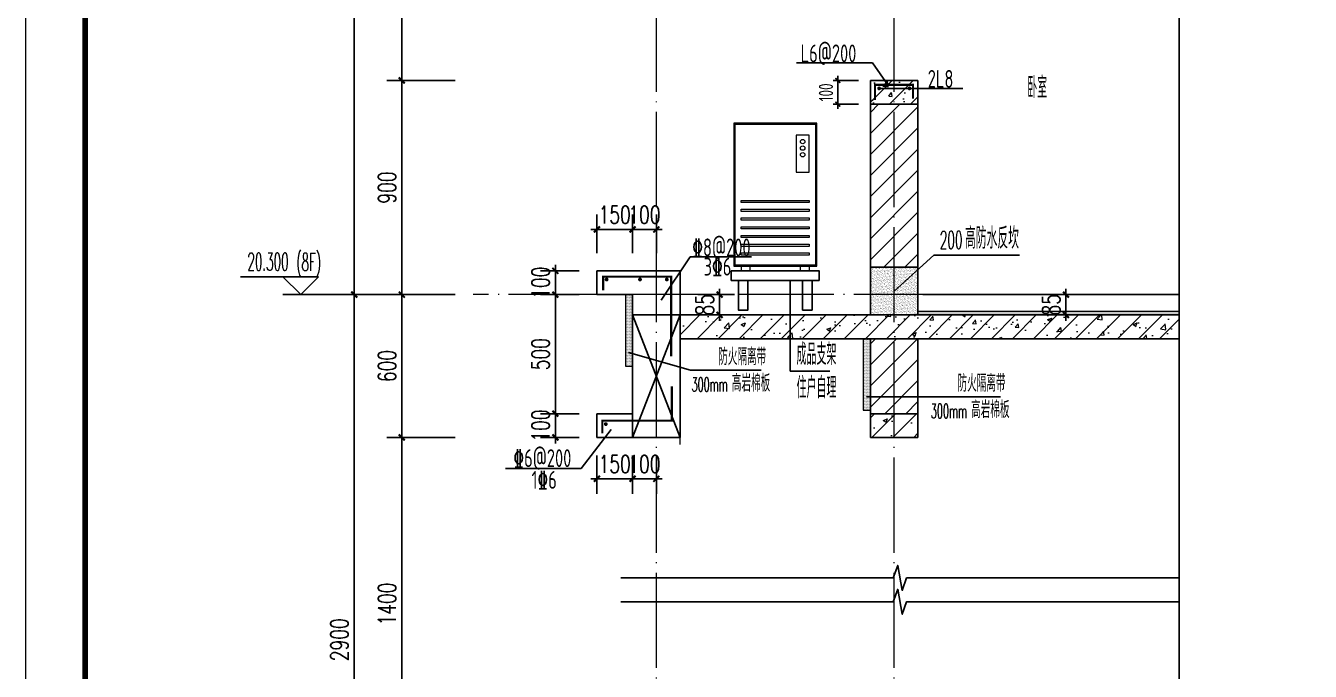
# Model space of a CAD drawing. Extents: x -1712635 to -854203, y -534641 to -21985.
# Drawn here: x -939127 to -933726, y -153873 to -151161 of the extents above; entities that cross this region are included whole.
import ezdxf

# ---------------------------------------------------------------- set-up
doc = ezdxf.new("R2010")
doc.units = 0
doc.header["$LTSCALE"] = 1000
doc.linetypes.add('DOTE', pattern=[2.42, 2, -0.2, 0.02, -0.2])
doc.layers.get('0').update_dxf_attribs({"linetype": 'CONTINUOUS'})
doc.layers.get('Defpoints').update_dxf_attribs({"linetype": 'CONTINUOUS'})
for name, color, linetype in [('DIM', 2, 'CONTINUOUS'), ('DIM_ELEV', 3, 'CONTINUOUS'), ('DIM_IDEN', 67, 'CONTINUOUS'), ('DIM_SYMB', 3, 'CONTINUOUS'), ('PUB_DIM', 3, 'CONTINUOUS'), ('PUB_TEXT', 2, 'CONTINUOUS'), ('REIN', 6, 'CONTINUOUS'), ('S-大样-砼线', 7, 'CONTINUOUS'), ('S-引出线', 40, 'CONTINUOUS'), ('TEXT', 2, 'CONTINUOUS'), ('WALL', 2, 'CONTINUOUS'), ('看线', 251, 'CONTINUOUS'), ('空调外机', 8, 'CONTINUOUS'), ('立面-看线', 251, 'CONTINUOUS')]:
    doc.layers.add(name, color=color, linetype=linetype)
for name, color, linetype, lineweight in [('DOTE', 19, 'DOTE', 9), ('PUB_HATCH', 8, 'CONTINUOUS', 9), ('内粉刷', 37, 'CONTINUOUS', 9), ('图框', 9, 'CONTINUOUS', 18), ('平面-空调室外机', 143, 'CONTINUOUS', 9)]:
    doc.layers.add(name, color=color, linetype=linetype, lineweight=lineweight)
doc.styles.add('_TCH_DIM', font='SIMPLEX.shx', dxfattribs={"width": 0.7, "bigfont": 'GBCBIG.shx'})
doc.styles.add('_TCH_DIM_T3', font='SIMPLEX', dxfattribs={"width": 0.705882, "bigfont": 'GBCBIG'})
doc.styles.add('DIM_FONT_T3', font='SIMPLEX', dxfattribs={"width": 0.705882, "bigfont": 'GBCBIG'})
doc.styles.add('TSSD_DIMENSION', font='Tssdeng.shx', dxfattribs={"width": 0.7, "bigfont": 'tssdchn.shx'})
doc.styles.add('TSSD_REIN', font='tssdeng.shx', dxfattribs={"width": 0.7, "height": 300, "bigfont": 'tssdchn.shx'})
doc.styles.add('w', font='tssdeng.shx', dxfattribs={"width": 0.8, "bigfont": 'tssdchn.shx'})
doc.dimstyles.new('_TCH_ARCH&&25', dxfattribs={"dimtxt": 74.375, "dimasz": 25, "dimexe": 62.5, "dimexo": 75, "dimgap": 25, "dimtad": 1, "dimdec": 0, "dimzin": 0, "dimdsep": 46, "dimtxsty": '_TCH_DIM_T3', "dimblk": 'ARCHTICK', "dimcen": 0.09, "dimclrt": 7, "dimazin": 0, "dimtfac": 1, "dimtdec": 0, "dimtix": 1, "dimtmove": 2, "dimatfit": 3, "dimldrblk": 'ARCHTICK', "dimfxl": 0, "dimtolj": 1, "dimtzin": 0, "dimarcsym": 0})
doc.dimstyles.new('TSSD_20_20', dxfattribs={"dimtxt": 60, "dimasz": 20, "dimexe": 20, "dimexo": 50, "dimgap": 20, "dimtad": 1, "dimdec": 0, "dimzin": 0, "dimdsep": 46, "dimtxsty": 'TSSD_DIMENSION', "dimblk": 'ARCHTICK', "dimblk1": 'ARCHTICK', "dimblk2": 'ARCHTICK', "dimcen": 0, "dimdle": 20, "dimclrt": 7, "dimadec": 0, "dimazin": 0, "dimtfac": 1, "dimtdec": 0, "dimtix": 1, "dimtmove": 2, "dimatfit": 3, "dimfxl": 0, "dimtolj": 1, "dimtzin": 0, "dimarcsym": 0})
pattern_1 = [(45, (0, 0), (-44.194174, 44.194174), []), (50, (0, 0), (179.315046, -15.688034), [18.75, -206.25]), (355, (0, 0), (-34.687833, 188.048033), [15, -165]), (100.4514, (14.94, -1.3), (144.627345, 172.359886), [15.935047, -175.285528]), (46.1842, (0, 50), (266.81026, -41.379754), [28.125, -309.375]), (96.6356, (22.23, 46.55), (233.665676, 243.52947), [23.90257, -262.92825]), (351.1842, (0, 50), (233.66549, 243.52965), [22.5, -247.5]), (21, (25, 37.5), (149.226763, -100.654723), [18.75, -206.25]), (326, (25, 37.5), (60.828833, 181.28751), [15, -165]), (71.4514, (37.44, 29.11), (210.055657, 80.632624), [15.935047, -175.285528]), (37.5, (0, 0), (3.039964, 83.2234635), [0, -163, 0, -167.5, 0, -165.625]), (7.5, (0, 0), (65.767384, 98.602928), [0, -95.5, 0, -159.25, 0, -63.125]), (327.5, (-55.75, 0), (133.455609, -5.638718), [0, -62.5, 0, -195, 0, -258.75]), (317.5, (-80.75, 0), (145.796542, 25.026246), [0, -81.25, 0, -129.5, 0, -183.75])]
pattern_2 = [(45, (0, 44.88), (-44.1941915, 44.1941915), [])]

# ---------------------------------------------------------------- blocks, each defined once
blk = doc.blocks.new('GFDDDDRG')
at = {"layer": '图框'}
blk.add_lwpolyline([(923310, -107437), (923310, -159999), (893610, -159999), (893610, -107437)], close=True, dxfattribs=at)
blk.add_lwpolyline([(923310, -107437), (923310, -159999), (893610, -159999), (893610, -107437)], close=True, dxfattribs=at)
at = {"layer": '图框', "const_width": 50}
blk.add_lwpolyline([(894110, -159499), (922810, -159499), (922810, -108687), (894110, -108687)], close=True, dxfattribs=at)
blk = doc.blocks.new('kongtiao')
for p, q in [((-338.7, 49), (-338.7, -550.8)), ((11, 49), (-338.7, 49)), ((-334.1, 44.4), (-334.1, -546.2)), ((6.4, 44.4), (-334.1, 44.4)), ((6.4, -546.2), (6.4, 44.4)), ((11, -550.8), (11, 49)), ((-76.2, -0.5), (-76.2, -156.5)), ((-21.1, -0.5), (-76.2, -0.5)), ((-21.1, -156.5), (-21.1, -0.5)), ((-76.2, -156.5), (-21.1, -156.5)), ((-338.7, -550.8), (11, -550.8)), ((-334.1, -546.2), (6.4, -546.2)), ((-306.6, -550.8), (-306.6, -571.2)), ((-306.6, -571.2), (-269.8, -571.2)), ((-269.8, -571.2), (-269.8, -550.8)), ((-57.9, -571.2), (-57.9, -550.8)), ((-21.1, -571.2), (-57.9, -571.2)), ((-21.1, -550.8), (-21.1, -571.2))]:
    blk.add_line(p, q)
for points in [[(-306.6, -275.4), (-21.1, -275.4), (-21.1, -284.6), (-306.6, -284.6)], [(-306.6, -312.1), (-21.1, -312.1), (-21.1, -321.3), (-306.6, -321.3)], [(-306.6, -348.8), (-21.1, -348.8), (-21.1, -358), (-306.6, -358)], [(-306.6, -385.6), (-21.1, -385.6), (-21.1, -394.7), (-306.6, -394.7)], [(-306.6, -422.3), (-21.1, -422.3), (-21.1, -431.5), (-306.6, -431.5)], [(-306.6, -459), (-21.1, -459), (-21.1, -468.2), (-306.6, -468.2)], [(-306.6, -495.7), (-21.1, -495.7), (-21.1, -504.9), (-306.6, -504.9)]]:
    blk.add_lwpolyline(points, close=True)
for centre in [(-48.7, -28), (-48.7, -55.6), (-48.7, -83.1)]:
    blk.add_circle(centre, 9.18)
blk = doc.blocks.new('_ArchTick')
at = {"color": 0, "const_width": 0.35}
blk.add_lwpolyline([(-0.5, -0.5), (0.5, 0.5)], dxfattribs=at)
blk = doc.blocks.new('*D2688')
at = {"layer": 'Defpoints', "color": 0}
for p in [(946421.2, -162172.5), (946595.8, -162172.5), (946595.8, -162272.5)]:
    blk.add_point(p, dxfattribs=at)
at = {"layer": 'PUB_DIM', "color": 0, "lineweight": -2}
for p, q in [((946520.8, -162172.5), (946358.7, -162172.5)), ((946421.2, -162172.5), (946421.2, -162147.5)), ((946421.2, -162272.5), (946421.2, -162172.5)), ((946520.8, -162272.5), (946358.7, -162272.5)), ((946421.2, -162272.5), (946421.2, -162297.5))]:
    blk.add_line(p, q, dxfattribs=at)
at = {"layer": 'PUB_DIM', "color": 0, "lineweight": -2, "xscale": 25, "yscale": 25, "zscale": 25}
for p, rotation in [((946421.2, -162172.5), 270), ((946421.2, -162272.5), 90)]:
    blk.add_blockref('_ArchTick', p, dxfattribs=dict(at, rotation=rotation))
at = {"layer": 'PUB_DIM', "color": 7, "insert": (946359, -162222.5), "char_height": 74.38, "attachment_point": 5, "rotation": 90, "style": '_TCH_DIM_T3'}
blk.add_mtext('\\A1;100', dxfattribs=at)
blk = doc.blocks.new('*D2689')
at = {"layer": 'Defpoints', "color": 0}
for p in [(946421.2, -162272.5), (946595.8, -162272.5), (946595.8, -162772.5)]:
    blk.add_point(p, dxfattribs=at)
at = {"layer": 'PUB_DIM', "color": 0, "lineweight": -2}
for p, q in [((946520.8, -162272.5), (946358.7, -162272.5)), ((946421.2, -162772.5), (946421.2, -162272.5)), ((946520.8, -162772.5), (946358.7, -162772.5))]:
    blk.add_line(p, q, dxfattribs=at)
at = {"layer": 'PUB_DIM', "color": 0, "lineweight": -2, "xscale": 25, "yscale": 25, "zscale": 25}
for p, rotation in [((946421.2, -162272.5), 90), ((946421.2, -162772.5), 270)]:
    blk.add_blockref('_ArchTick', p, dxfattribs=dict(at, rotation=rotation))
at = {"layer": 'PUB_DIM', "color": 7, "insert": (946359, -162522.5), "char_height": 74.38, "attachment_point": 5, "rotation": 90, "style": '_TCH_DIM_T3'}
blk.add_mtext('\\A1;500', dxfattribs=at)
blk = doc.blocks.new('*D2690')
at = {"layer": 'Defpoints', "color": 0}
for p in [(946421.2, -162772.5), (946595.8, -162772.5), (946595.8, -162872.5)]:
    blk.add_point(p, dxfattribs=at)
at = {"layer": 'PUB_DIM', "color": 0, "lineweight": -2}
for p, q in [((946520.8, -162772.5), (946358.7, -162772.5)), ((946421.2, -162772.5), (946421.2, -162747.5)), ((946421.2, -162872.5), (946421.2, -162772.5)), ((946520.8, -162872.5), (946358.7, -162872.5)), ((946421.2, -162872.5), (946421.2, -162897.5))]:
    blk.add_line(p, q, dxfattribs=at)
at = {"layer": 'PUB_DIM', "color": 0, "lineweight": -2, "xscale": 25, "yscale": 25, "zscale": 25}
for p, rotation in [((946421.2, -162772.5), 270), ((946421.2, -162872.5), 90)]:
    blk.add_blockref('_ArchTick', p, dxfattribs=dict(at, rotation=rotation))
at = {"layer": 'PUB_DIM', "color": 7, "insert": (946359, -162822.5), "char_height": 74.38, "attachment_point": 5, "rotation": 90, "style": '_TCH_DIM_T3'}
blk.add_mtext('\\A1;100', dxfattribs=at)
blk = doc.blocks.new('*D2691')
at = {"layer": 'Defpoints', "color": 0}
for p in [(946595.8, -162872.5), (946745.8, -162872.5), (946745.8, -163046.2)]:
    blk.add_point(p, dxfattribs=at)
at = {"layer": 'PUB_DIM', "color": 0, "lineweight": -2}
for p, q in [((946595.8, -162947.5), (946595.8, -163108.7)), ((946745.8, -162947.5), (946745.8, -163108.7)), ((946595.8, -163046.2), (946570.8, -163046.2)), ((946595.8, -163046.2), (946745.8, -163046.2)), ((946745.8, -163046.2), (946770.8, -163046.2))]:
    blk.add_line(p, q, dxfattribs=at)
at = {"layer": 'PUB_DIM', "color": 0, "lineweight": -2, "xscale": 25, "yscale": 25, "zscale": 25}
blk.add_blockref('_ArchTick', (946595.8, -163046.2), dxfattribs=at)
at = {"layer": 'PUB_DIM', "color": 0, "lineweight": -2, "xscale": 25, "yscale": 25, "zscale": 25, "rotation": 180}
blk.add_blockref('_ArchTick', (946745.8, -163046.2), dxfattribs=at)
at = {"layer": 'PUB_DIM', "color": 7, "insert": (946670.8, -162984), "char_height": 74.38, "attachment_point": 5, "style": '_TCH_DIM_T3'}
blk.add_mtext('\\A1;150', dxfattribs=at)
blk = doc.blocks.new('*D2692')
at = {"layer": 'Defpoints', "color": 0}
for p in [(946745.8, -162872.5), (946845.8, -162872.5), (946845.8, -163046.2)]:
    blk.add_point(p, dxfattribs=at)
at = {"layer": 'PUB_DIM', "color": 0, "lineweight": -2}
for p, q in [((946745.8, -162947.5), (946745.8, -163108.7)), ((946845.8, -162947.5), (946845.8, -163108.7)), ((946745.8, -163046.2), (946720.8, -163046.2)), ((946745.8, -163046.2), (946845.8, -163046.2)), ((946845.8, -163046.2), (946870.8, -163046.2))]:
    blk.add_line(p, q, dxfattribs=at)
at = {"layer": 'PUB_DIM', "color": 0, "lineweight": -2, "xscale": 25, "yscale": 25, "zscale": 25}
blk.add_blockref('_ArchTick', (946745.8, -163046.2), dxfattribs=at)
at = {"layer": 'PUB_DIM', "color": 0, "lineweight": -2, "xscale": 25, "yscale": 25, "zscale": 25, "rotation": 180}
blk.add_blockref('_ArchTick', (946845.8, -163046.2), dxfattribs=at)
at = {"layer": 'PUB_DIM', "color": 7, "insert": (946795.8, -162984), "char_height": 74.38, "attachment_point": 5, "style": '_TCH_DIM_T3'}
blk.add_mtext('\\A1;100', dxfattribs=at)
blk = doc.blocks.new('*D2693')
at = {"layer": 'Defpoints', "color": 0}
for p in [(948402.1, -162272.5), (948568.1, -162272.5), (948402.1, -162357.5)]:
    blk.add_point(p, dxfattribs=at)
at = {"layer": 'PUB_DIM', "color": 0, "lineweight": -2}
for p, q in [((948477.1, -162272.5), (948630.6, -162272.5)), ((948568.1, -162272.5), (948568.1, -162247.5)), ((948568.1, -162357.5), (948568.1, -162272.5)), ((948477.1, -162357.5), (948630.6, -162357.5)), ((948568.1, -162357.5), (948568.1, -162382.5))]:
    blk.add_line(p, q, dxfattribs=at)
at = {"layer": 'PUB_DIM', "color": 0, "lineweight": -2, "xscale": 25, "yscale": 25, "zscale": 25}
for p, rotation in [((948568.1, -162272.5), 270), ((948568.1, -162357.5), 90)]:
    blk.add_blockref('_ArchTick', p, dxfattribs=dict(at, rotation=rotation))
at = {"layer": 'PUB_DIM', "color": 7, "insert": (948505.9, -162315), "char_height": 74.38, "attachment_point": 5, "rotation": 90, "style": '_TCH_DIM_T3'}
blk.add_mtext('\\A1;85', dxfattribs=at)
blk = doc.blocks.new('*D2694')
at = {"layer": 'Defpoints', "color": 0}
for p in [(946745.8, -161998.7), (946595.8, -162172.5), (946745.8, -162172.5)]:
    blk.add_point(p, dxfattribs=at)
at = {"layer": 'PUB_DIM', "color": 0, "lineweight": -2}
for p, q in [((946595.8, -162097.5), (946595.8, -161936.2)), ((946745.8, -162097.5), (946745.8, -161936.2)), ((946595.8, -161998.7), (946570.8, -161998.7)), ((946595.8, -161998.7), (946745.8, -161998.7)), ((946745.8, -161998.7), (946770.8, -161998.7))]:
    blk.add_line(p, q, dxfattribs=at)
at = {"layer": 'PUB_DIM', "color": 0, "lineweight": -2, "xscale": 25, "yscale": 25, "zscale": 25}
blk.add_blockref('_ArchTick', (946595.8, -161998.7), dxfattribs=at)
at = {"layer": 'PUB_DIM', "color": 0, "lineweight": -2, "xscale": 25, "yscale": 25, "zscale": 25, "rotation": 180}
blk.add_blockref('_ArchTick', (946745.8, -161998.7), dxfattribs=at)
at = {"layer": 'PUB_DIM', "color": 7, "insert": (946670.8, -161936.6), "char_height": 74.38, "attachment_point": 5, "style": '_TCH_DIM_T3'}
blk.add_mtext('\\A1;150', dxfattribs=at)
blk = doc.blocks.new('*D2695')
at = {"layer": 'Defpoints', "color": 0}
for p in [(946845.8, -161998.7), (946745.8, -162172.5), (946845.8, -162172.5)]:
    blk.add_point(p, dxfattribs=at)
at = {"layer": 'PUB_DIM', "color": 0, "lineweight": -2}
for p, q in [((946745.8, -162097.5), (946745.8, -161936.2)), ((946845.8, -162097.5), (946845.8, -161936.2)), ((946745.8, -161998.7), (946720.8, -161998.7)), ((946745.8, -161998.7), (946845.8, -161998.7)), ((946845.8, -161998.7), (946870.8, -161998.7))]:
    blk.add_line(p, q, dxfattribs=at)
at = {"layer": 'PUB_DIM', "color": 0, "lineweight": -2, "xscale": 25, "yscale": 25, "zscale": 25}
blk.add_blockref('_ArchTick', (946745.8, -161998.7), dxfattribs=at)
at = {"layer": 'PUB_DIM', "color": 0, "lineweight": -2, "xscale": 25, "yscale": 25, "zscale": 25, "rotation": 180}
blk.add_blockref('_ArchTick', (946845.8, -161998.7), dxfattribs=at)
at = {"layer": 'PUB_DIM', "color": 7, "insert": (946795.8, -161936.6), "char_height": 74.38, "attachment_point": 5, "style": '_TCH_DIM_T3'}
blk.add_mtext('\\A1;100', dxfattribs=at)
blk = doc.blocks.new('*D2696')
at = {"layer": 'Defpoints', "color": 0}
for p in [(946945.8, -162272.5), (947111.8, -162272.5), (946945.8, -162357.5)]:
    blk.add_point(p, dxfattribs=at)
at = {"layer": 'PUB_DIM', "color": 0, "lineweight": -2}
for p, q in [((947020.8, -162272.5), (947174.3, -162272.5)), ((947111.8, -162272.5), (947111.8, -162247.5)), ((947111.8, -162357.5), (947111.8, -162272.5)), ((947020.8, -162357.5), (947174.3, -162357.5)), ((947111.8, -162357.5), (947111.8, -162382.5))]:
    blk.add_line(p, q, dxfattribs=at)
at = {"layer": 'PUB_DIM', "color": 0, "lineweight": -2, "xscale": 25, "yscale": 25, "zscale": 25}
for p, rotation in [((947111.8, -162272.5), 270), ((947111.8, -162357.5), 90)]:
    blk.add_blockref('_ArchTick', p, dxfattribs=dict(at, rotation=rotation))
at = {"layer": 'PUB_DIM', "color": 7, "insert": (947049.6, -162315), "char_height": 74.38, "attachment_point": 5, "rotation": 90, "style": '_TCH_DIM_T3'}
blk.add_mtext('\\A1;85', dxfattribs=at)
blk = doc.blocks.new('VDVDXAXFSFFX')
at = {"layer": 'PUB_HATCH'}
h = blk.add_hatch(dxfattribs=at)
h.set_pattern_fill('DOTS', color=251, scale=2, style=0)
h.set_pattern_definition([(0, (924712.4965, -148185.593), (1.5875, 3.175), [0, -3.175])])
h.paths.add_polyline_path([(924682.5, -148185.6), (924712.5, -148185.6), (924712.5, -147935.6), (924712.5, -147885.6), (924712.5, -147885.6), (924712.5, -147885.6), (924682.5, -147885.6)])
at = {"layer": 'DIM_IDEN', "color": 5}
for p, q in [((924695.5, -148129.3), (924955.6, -148202.9)), ((924955.6, -148202.9), (925253.4, -148202.9))]:
    blk.add_line(p, q, dxfattribs=at)
at = {"layer": 'PUB_HATCH', "color": 5}
blk.add_lwpolyline([(924712.5, -147885.6), (924682.5, -147885.6), (924682.5, -148185.6), (924712.5, -148185.6)], close=True, dxfattribs=at)
at = {"layer": 'PUB_TEXT', "style": 'DIM_FONT_T3', "width": 0.705882}
blk.add_text('防火隔离带', height=71.49, dxfattribs=at).set_placement((925072.6, -148181.9))
at = {"layer": 'PUB_TEXT', "color": 5, "style": 'DIM_FONT_T3'}
for s, height, width, p in [('300mm', 59.5, 0.49827, (924960.4, -148292.9)), ('高岩棉板', 71.49, 0.705882, (925129.8, -148292.9))]:
    blk.add_text(s, height=height, dxfattribs=dict(at, width=width)).set_placement(p)
blk = doc.blocks.new('A$C1F6240CC')
at = {"layer": 'PUB_HATCH'}
h = blk.add_hatch(dxfattribs=at)
h.set_pattern_fill('DOTS', color=251, scale=2, style=0)
h.set_pattern_definition([(0, (-2e-08, -300), (1.5875, 3.175), [0, -3.175])])
h.paths.add_polyline_path([(-30, -300), (0, -300), (0, -50), (0, 0), (0, 0), (0, 0), (-30, 0)])
at = {"layer": 'DIM_IDEN', "color": 5}
for p, q in [((-17, -243.7), (275.1, -243.7)), ((275.1, -243.7), (547, -243.7))]:
    blk.add_line(p, q, dxfattribs=at)
at = {"layer": 'PUB_HATCH', "color": 5}
blk.add_lwpolyline([(0, 0), (-30, 0), (-30, -300), (0, -300)], close=True, dxfattribs=at)
at = {"layer": 'PUB_TEXT', "style": 'DIM_FONT_T3', "width": 0.705882}
blk.add_text('防火隔离带', height=71.49, dxfattribs=at).set_placement((366.2, -222.7))
at = {"layer": 'PUB_TEXT', "color": 5, "style": 'DIM_FONT_T3'}
for s, height, width, p in [('高岩棉板', 71.49, 0.705882, (423.4, -333.7)), ('300mm', 59.5, 0.49827, (253.9, -333.7))]:
    blk.add_text(s, height=height, dxfattribs=dict(at, width=width)).set_placement(p)
blk = doc.blocks.new('*D3786')
at = {"layer": 'Defpoints', "color": 0}
for p in [(-937545.2, -152890.5), (-937245.2, -152890.5), (-937245.2, -154290.5)]:
    blk.add_point(p, dxfattribs=at)
at = {"layer": 'PUB_DIM', "color": 0, "lineweight": -2}
for p, q in [((-937320.2, -152890.5), (-937607.7, -152890.5)), ((-937545.2, -154290.5), (-937545.2, -152890.5)), ((-937320.2, -154290.5), (-937607.7, -154290.5))]:
    blk.add_line(p, q, dxfattribs=at)
at = {"layer": 'PUB_DIM', "color": 0, "lineweight": -2, "xscale": 25, "yscale": 25, "zscale": 25}
for p, rotation in [((-937545.2, -152890.5), 90), ((-937545.2, -154290.5), 270)]:
    blk.add_blockref('_ArchTick', p, dxfattribs=dict(at, rotation=rotation))
at = {"layer": 'PUB_DIM', "color": 7, "insert": (-937607.4, -153590.5), "char_height": 74.38, "attachment_point": 5, "rotation": 90, "style": '_TCH_DIM_T3'}
blk.add_mtext('\\A1;1400', dxfattribs=at)
blk = doc.blocks.new('*D3787')
at = {"layer": 'Defpoints', "color": 0}
for p in [(-937545.2, -152290.5), (-937245.2, -152290.5), (-937245.2, -152890.5)]:
    blk.add_point(p, dxfattribs=at)
at = {"layer": 'PUB_DIM', "color": 0, "lineweight": -2}
for p, q in [((-937320.2, -152290.5), (-937607.7, -152290.5)), ((-937545.2, -152890.5), (-937545.2, -152290.5)), ((-937320.2, -152890.5), (-937607.7, -152890.5))]:
    blk.add_line(p, q, dxfattribs=at)
at = {"layer": 'PUB_DIM', "color": 0, "lineweight": -2, "xscale": 25, "yscale": 25, "zscale": 25}
for p, rotation in [((-937545.2, -152290.5), 90), ((-937545.2, -152890.5), 270)]:
    blk.add_blockref('_ArchTick', p, dxfattribs=dict(at, rotation=rotation))
at = {"layer": 'PUB_DIM', "color": 7, "insert": (-937607.4, -152590.5), "char_height": 74.38, "attachment_point": 5, "rotation": 90, "style": '_TCH_DIM_T3'}
blk.add_mtext('\\A1;600', dxfattribs=at)
blk = doc.blocks.new('*D3788')
at = {"layer": 'Defpoints', "color": 0}
for p in [(-937545.2, -151390.5), (-937245.2, -151390.5), (-937245.2, -152290.5)]:
    blk.add_point(p, dxfattribs=at)
at = {"layer": 'PUB_DIM', "color": 0, "lineweight": -2}
for p, q in [((-937320.2, -151390.5), (-937607.7, -151390.5)), ((-937545.2, -152290.5), (-937545.2, -151390.5)), ((-937320.2, -152290.5), (-937607.7, -152290.5))]:
    blk.add_line(p, q, dxfattribs=at)
at = {"layer": 'PUB_DIM', "color": 0, "lineweight": -2, "xscale": 25, "yscale": 25, "zscale": 25}
for p, rotation in [((-937545.2, -151390.5), 90), ((-937545.2, -152290.5), 270)]:
    blk.add_blockref('_ArchTick', p, dxfattribs=dict(at, rotation=rotation))
at = {"layer": 'PUB_DIM', "color": 7, "insert": (-937607.4, -151840.5), "char_height": 74.38, "attachment_point": 5, "rotation": 90, "style": '_TCH_DIM_T3'}
blk.add_mtext('\\A1;900', dxfattribs=at)
blk = doc.blocks.new('*D3789')
at = {"layer": 'Defpoints', "color": 0}
for p in [(-937545.2, -149990.5), (-937245.2, -149990.5), (-937245.2, -151390.5)]:
    blk.add_point(p, dxfattribs=at)
at = {"layer": 'PUB_DIM', "color": 0, "lineweight": -2}
for p, q in [((-937320.2, -149990.5), (-937607.7, -149990.5)), ((-937545.2, -151390.5), (-937545.2, -149990.5)), ((-937320.2, -151390.5), (-937607.7, -151390.5))]:
    blk.add_line(p, q, dxfattribs=at)
at = {"layer": 'PUB_DIM', "color": 0, "lineweight": -2, "xscale": 25, "yscale": 25, "zscale": 25}
for p, rotation in [((-937545.2, -149990.5), 90), ((-937545.2, -151390.5), 270)]:
    blk.add_blockref('_ArchTick', p, dxfattribs=dict(at, rotation=rotation))
at = {"layer": 'PUB_DIM', "color": 7, "insert": (-937607.4, -150690.5), "char_height": 74.38, "attachment_point": 5, "rotation": 90, "style": '_TCH_DIM_T3'}
blk.add_mtext('\\A1;1400', dxfattribs=at)
blk = doc.blocks.new('*D3794')
at = {"layer": 'Defpoints', "color": 0}
for p in [(-937745.2, -152290.5), (-937245.2, -152290.5), (-937245.2, -155190.5)]:
    blk.add_point(p, dxfattribs=at)
at = {"layer": 'PUB_DIM', "color": 0, "lineweight": -2}
for p, q in [((-937320.2, -152290.5), (-937807.7, -152290.5)), ((-937745.2, -155190.5), (-937745.2, -152290.5)), ((-937320.2, -155190.5), (-937807.7, -155190.5))]:
    blk.add_line(p, q, dxfattribs=at)
at = {"layer": 'PUB_DIM', "color": 0, "lineweight": -2, "xscale": 25, "yscale": 25, "zscale": 25}
for p, rotation in [((-937745.2, -152290.5), 90), ((-937745.2, -155190.5), 270)]:
    blk.add_blockref('_ArchTick', p, dxfattribs=dict(at, rotation=rotation))
at = {"layer": 'PUB_DIM', "color": 7, "insert": (-937807.4, -153740.5), "char_height": 74.38, "attachment_point": 5, "rotation": 90, "style": '_TCH_DIM_T3'}
blk.add_mtext('\\A1;2900', dxfattribs=at)
blk = doc.blocks.new('*D3795')
at = {"layer": 'Defpoints', "color": 0}
for p in [(-937745.2, -149390.5), (-937245.2, -149390.5), (-937245.2, -152290.5)]:
    blk.add_point(p, dxfattribs=at)
at = {"layer": 'PUB_DIM', "color": 0, "lineweight": -2}
for p, q in [((-937320.2, -149390.5), (-937807.7, -149390.5)), ((-937745.2, -152290.5), (-937745.2, -149390.5)), ((-937320.2, -152290.5), (-937807.7, -152290.5))]:
    blk.add_line(p, q, dxfattribs=at)
at = {"layer": 'PUB_DIM', "color": 0, "lineweight": -2, "xscale": 25, "yscale": 25, "zscale": 25}
for p, rotation in [((-937745.2, -149390.5), 90), ((-937745.2, -152290.5), 270)]:
    blk.add_blockref('_ArchTick', p, dxfattribs=dict(at, rotation=rotation))
at = {"layer": 'PUB_DIM', "color": 7, "insert": (-937807.4, -150840.5), "char_height": 74.38, "attachment_point": 5, "rotation": 90, "style": '_TCH_DIM_T3'}
blk.add_mtext('\\A1;2900', dxfattribs=at)
blk = doc.blocks.new('A$C124E38C7')
at = {"layer": 'REIN'}
for points in [[(411.3, 827.6, 9, 9, 0), (411.3, 885.8, 9, 9, 0), (697.1, 885.8, 9, 9, 0), (697.1, 551.1, 9, 9, 0)], [(407.7, 227.9, 9, 9, 0), (407.7, 280.9, 9, 9, 0), (700.1, 280.9, 9, 9, 0), (700.1, 425.3, 9, 9, 0)]]:
    blk.add_lwpolyline(points, format="xyseb", dxfattribs=at)
at = {"layer": 'REIN', "const_width": 8}
for points in [[(421.8, 873.5, 1), (429.8, 873.5, 1)], [(562.3, 873.5, 1), (570.3, 873.5, 1)], [(674.9, 873.5, 1), (682.9, 873.5, 1)], [(418.3, 266.1, 1), (426.3, 266.1, 1)]]:
    blk.add_lwpolyline(points, format="xyb", close=True, dxfattribs=at)
at = {"layer": 'S-大样-砼线'}
for p, q in [((534.9, 724.9), (734.9, 209.8)), ((734.9, 724.9), (534.9, 209.8))]:
    blk.add_line(p, q, dxfattribs=at)
blk.add_lwpolyline([(734.9, 724.9), (534.9, 724.9), (534.9, 209.8), (734.9, 209.8)], close=True, dxfattribs=at)
at = {"layer": 'S-引出线'}
for points in [[(655.5, 786.1), (777.7, 968.3), (1034.7, 968.3)], [(445.3, 242.7), (318.6, 79.6), (0, 79.6)]]:
    blk.add_lwpolyline(points, dxfattribs=at)
at = {"layer": 'TEXT', "style": 'TSSD_REIN', "width": 0.7}
for s, p in [('%%1328@200', (785.9, 970.9)), ('3%%1326', (833.8, 890.1)), ('%%1326@200', (33.9, 85.5)), ('1%%1326', (110.1, -5.8))]:
    blk.add_text(s, height=75, rotation=0, dxfattribs=at).set_placement(p)
blk = doc.blocks.new('*D3846')
at = {"layer": 'Defpoints', "color": 0}
for p in [(-935575, -151390.5), (-935711.9, -151490.5), (-935575, -151490.5)]:
    blk.add_point(p, dxfattribs=at)
at = {"layer": 'DIM', "color": 0, "lineweight": -2}
for p, q in [((-935711.9, -151390.5), (-935711.9, -151370.5)), ((-935625, -151390.5), (-935731.9, -151390.5)), ((-935711.9, -151390.5), (-935711.9, -151490.5)), ((-935625, -151490.5), (-935731.9, -151490.5)), ((-935711.9, -151490.5), (-935711.9, -151510.5))]:
    blk.add_line(p, q, dxfattribs=at)
at = {"layer": 'DIM', "color": 0, "lineweight": -2, "xscale": 20, "yscale": 20, "zscale": 20}
for p, rotation in [((-935711.9, -151390.5), 270), ((-935711.9, -151490.5), 90)]:
    blk.add_blockref('_ArchTick', p, dxfattribs=dict(at, rotation=rotation))
at = {"layer": 'DIM', "color": 7, "insert": (-935761.9, -151440.5), "char_height": 60, "attachment_point": 5, "rotation": 90, "style": 'TSSD_DIMENSION'}
blk.add_mtext('\\A1;100', dxfattribs=at)
blk = doc.blocks.new('20210809.02283206')
at = {"layer": 'REIN', "const_width": 9}
blk.add_lwpolyline([(87484.2, 66580.9), (87484.2, 66644.7), (87644.1, 66644.7), (87644.1, 66586.8)], dxfattribs=at)
at = {"layer": 'REIN', "const_width": 8}
for points in [[(87497.7, 66629.7, 1), (87505.7, 66629.7, 1)], [(87625.1, 66629.7, 1), (87633.1, 66629.7, 1)]]:
    blk.add_lwpolyline(points, format="xyb", close=True, dxfattribs=at)
at = {"layer": 'S-引出线'}
for p, q in [((87474.6, 66737), (87154.5, 66737)), ((87538.8, 66644.7), (87474.6, 66737)), ((87501.7, 66629.7), (87853.3, 66629.7))]:
    blk.add_line(p, q, dxfattribs=at)
at = {"layer": 'TEXT', "style": 'w', "width": 0.7}
for s, p in [('L6@200', (87171.5, 66739.2)), ('2L8', (87706.2, 66632.1))]:
    blk.add_text(s, height=75, rotation=0, dxfattribs=at).set_placement(p)
blk = doc.blocks.new('20210902.15311021')
at = {"layer": 'DOTE', "color": 1, "linetype": 'DOTE', "ltscale": 0.2}
for p, q in [((78813.2, -133245.9), (78813.2, -115565.9)), ((79813.2, -133245.9), (79813.2, -115565.9)), ((81011.7, -120545.9), (78043, -120545.9))]:
    blk.add_line(p, q, dxfattribs=at)
blk = doc.blocks.new('HFHFHFTHFSFS')
at = {"layer": 'PUB_HATCH'}
h = blk.add_hatch(dxfattribs=at)
h.set_pattern_fill('钢筋混凝土', color=256, scale=25, style=0)
h.set_pattern_definition(pattern_1)
h.paths.add_polyline_path([(947945.8, -161472.5), (947945.8, -161372.5), (947745.8, -161372.5), (947745.8, -161472.5)])
h = blk.add_hatch(dxfattribs=at)
h.set_pattern_fill('普通砖', color=256, scale=25, style=0)
h.set_pattern_definition(pattern_2)
h.paths.add_polyline_path([(947945.8, -162157.5), (947945.8, -161472.5), (947745.8, -161472.5), (947745.8, -162157.5)])
h = blk.add_hatch(dxfattribs=at)
h.set_pattern_fill('钢筋混凝土', color=256, scale=25, style=0)
h.set_pattern_definition(pattern_1)
h.paths.add_polyline_path([(946945.8, -162357.5), (946945.8, -162457.5), (949044.3, -162457.5), (949044.3, -162357.5)])
h = blk.add_hatch(dxfattribs=at)
h.set_pattern_fill('普通砖', color=256, scale=25, style=0)
h.set_pattern_definition(pattern_2)
h.paths.add_polyline_path([(947745.8, -162772.5), (947945.8, -162772.5), (947945.8, -162457.5), (947745.8, -162457.5)])
h = blk.add_hatch(dxfattribs=at)
h.set_pattern_fill('钢筋混凝土', color=256, scale=25, style=0)
h.set_pattern_definition(pattern_1)
h.paths.add_polyline_path([(947945.8, -162872.5), (947945.8, -162772.5), (947745.8, -162772.5), (947745.8, -162872.5)])
at = {"layer": '立面-看线'}
h = blk.add_hatch(dxfattribs=at)
h.set_pattern_fill('碎沙', color=256, scale=4)
h.set_pattern_definition([(37.5, (146692.582, -547719.405), (-0.32000626, 9.78826475), [0, -7.7216, 0, -8.636, 0, -8.255]), (7.5, (146692.582, -547719.405), (8.99046566, 14.33650201), [0, -4.1656, 0, -6.9596, 0, -2.667]), (327.5, (146686.334, -547719.405), (15.819847405, 0.02874369), [0, -2.54, 0, -9.144, 0, -11.938]), (317.5, (146686.334, -547719.405), (15.27112905, 4.45858647), [0, -1.27, 0, -5.9944, 0, -6.858])])
h.paths.add_polyline_path([(947745.8, -162357.5), (947945.8, -162357.5), (947945.8, -162157.5), (947745.8, -162157.5)])
h = blk.add_hatch(dxfattribs=at)
h.set_pattern_fill('HONEY', color=256, scale=7)
h.set_pattern_definition([(0, (146596.553, -547719.405), (16.66875, 9.623705), [11.1125, -22.225]), (120, (146596.553, -547719.405), (-16.66874801, 9.62370845), [11.1125, -22.225]), (60, (146596.553, -547719.405), (1.99e-06, 19.24741345), [-22.225, 11.1125])])
h.paths.add_polyline_path([(949044.3, -162342.5), (947945.8, -162342.5), (947945.8, -162357.5), (949044.3, -162357.5)])
at = {"layer": 'DIM_IDEN'}
for p, q in [((947845.8, -162257.5), (948012.6, -162105.9)), ((948012.6, -162105.9), (948372.8, -162105.9))]:
    blk.add_line(p, q, dxfattribs=at)
at = {"layer": 'PUB_DIM'}
for p, q in [((947408.5, -162212.5), (947408.5, -162594.1)), ((947408.5, -162594.1), (947575, -162594.1))]:
    blk.add_line(p, q, dxfattribs=at)
at = {"layer": 'PUB_HATCH', "color": 215}
for p, q in [((947945.8, -162342.5), (949044.3, -162342.5)), ((946945.8, -162902.5), (946945.8, -162872.5))]:
    blk.add_line(p, q, dxfattribs=at)
at = {"layer": 'WALL'}
for p, q in [((947745.8, -161472.5), (947745.8, -161372.5)), ((947745.8, -161372.5), (947945.8, -161372.5)), ((947945.8, -161472.5), (947945.8, -161372.5)), ((947745.8, -161472.5), (947945.8, -161472.5)), ((947745.8, -162157.5), (947745.8, -161472.5)), ((947945.8, -162157.5), (947945.8, -161472.5)), ((946945.8, -162172.5), (946595.8, -162172.5)), ((946595.8, -162172.5), (946595.8, -162272.5)), ((946945.8, -162357.5), (946945.8, -162172.5)), ((947745.8, -162157.5), (947945.8, -162157.5)), ((946595.8, -162272.5), (946745.8, -162272.5)), ((946745.8, -162272.5), (946745.8, -162772.5)), ((949044.3, -162357.5), (946945.8, -162357.5)), ((949044.3, -162457.5), (949044.3, -162357.5)), ((946945.8, -162872.5), (946945.8, -162457.5)), ((949044.3, -162457.5), (946945.8, -162457.5)), ((947745.8, -162772.5), (947745.8, -162457.5)), ((947745.8, -162457.5), (947945.8, -162457.5)), ((947945.8, -162772.5), (947945.8, -162457.5)), ((946745.8, -162772.5), (946595.8, -162772.5)), ((946595.8, -162772.5), (946595.8, -162872.5)), ((947745.8, -162872.5), (947745.8, -162772.5)), ((947745.8, -162772.5), (947945.8, -162772.5)), ((947945.8, -162872.5), (947945.8, -162772.5)), ((946595.8, -162872.5), (946945.8, -162872.5)), ((947745.8, -162872.5), (947945.8, -162872.5))]:
    blk.add_line(p, q, dxfattribs=at)
blk.add_lwpolyline([(947745.8, -162157.5), (947945.8, -162157.5), (947945.8, -162357.5), (947745.8, -162357.5)], close=True, dxfattribs=at)
at = {"layer": '看线', "color": 32}
blk.add_lwpolyline([(949044.3, -162272.5), (947965.8, -162272.5)], dxfattribs=at)
at = {"layer": '空调外机', "linetype": 'Continuous'}
blk.add_lwpolyline([(947530.8, -162212.5), (947160.8, -162212.5), (947160.8, -162172.5), (947530.8, -162172.5)], close=True, dxfattribs=at)
for points in [[(947230.8, -162212.5), (947230.8, -162337.5), (947190.8, -162337.5), (947190.8, -162212.5)], [(947460.8, -162212.5), (947460.8, -162337.5), (947500.8, -162337.5), (947500.8, -162212.5)]]:
    blk.add_lwpolyline(points, dxfattribs=at)
at = {"layer": '平面-空调室外机'}
blk.add_blockref('kongtiao', (947509.7, -161601.3), dxfattribs=at)
at = {"layer": 'PUB_TEXT'}
for s, height, style, width, p in [('卧室', 89.36, '_TCH_DIM_T3', 0.494118, (948405, -161446.8)), ('200', 74.38, 'DIM_FONT_T3', 0.49827, (948037.6, -162079.7)), ('高防水反坎', 89.36, 'DIM_FONT_T3', 0.705882, (948143.5, -162079.7)), ('成品支架', 89.36, '_TCH_DIM_T3', 0.494118, (947435.2, -162567.8)), ('住户自理', 89.36, '_TCH_DIM_T3', 0.494118, (947435.2, -162707.8))]:
    blk.add_text(s, height=height, dxfattribs=dict(at, style=style, width=width)).set_placement(p)
at = {"layer": 'PUB_DIM'}
for p1, p2, distance, picture, middle in [((946595.8, -162172.5), (946745.8, -162172.5), 173.7, '*D2694', (946670.8, -161936.6)), ((946745.8, -162172.5), (946845.8, -162172.5), 173.7, '*D2695', (946795.8, -161936.6)), ((946595.8, -162272.5), (946595.8, -162172.5), 174.6, '*D2688', (946359, -162222.5)), ((946595.8, -162772.5), (946595.8, -162272.5), 174.6, '*D2689', (946359, -162522.5)), ((946945.8, -162357.5), (946945.8, -162272.5), -166, '*D2696', (947049.6, -162315)), ((948402.1, -162357.5), (948402.1, -162272.5), -166, '*D2693', (948505.9, -162315)), ((946595.8, -162872.5), (946595.8, -162772.5), 174.6, '*D2690', (946359, -162822.5)), ((946595.8, -162872.5), (946745.8, -162872.5), -173.7, '*D2691', (946670.8, -162984)), ((946745.8, -162872.5), (946845.8, -162872.5), -173.7, '*D2692', (946795.8, -162984))]:
    dim = blk.add_aligned_dim(p1=p1, p2=p2, distance=distance, dimstyle='_TCH_ARCH&&25', dxfattribs=at)
    dim.commit()
    dim.dimension.update_dxf_attribs({"geometry": picture, "text_midpoint": middle})

msp = doc.modelspace()

# ---------------------------------------------------------------- linework, layer by layer
at = {"layer": 'DIM_ELEV'}
for p, q in [((-937895.19, -152215.52), (-938223.19, -152215.52)), ((-937970.19, -152290.52), (-938045.19, -152215.52)), ((-937970.19, -152290.52), (-937895.19, -152215.52)), ((-937545.19, -152290.52), (-938045.19, -152290.52))]:
    msp.add_line(p, q, dxfattribs=at)
at = {"layer": 'DIM_SYMB'}
msp.add_lwpolyline([(-934276.47, -147910.52), (-934276.47, -156572.39), (-934223.97, -156591.5), (-934328.97, -156610.01), (-934276.47, -156628.64), (-934276.47, -165290.52)], dxfattribs=at)
at = {"layer": 'DIM_SYMB', "color": 5}
for points in [[(-936624.99, -153480.57), (-935478.85, -153480.57), (-935459.75, -153428.07), (-935441.23, -153533.07), (-935422.6, -153480.57), (-934276.47, -153480.57)], [(-936624.99, -153580.57), (-935478.85, -153580.57), (-935459.75, -153528.07), (-935441.23, -153633.07), (-935422.6, -153580.57), (-934276.47, -153580.57)]]:
    msp.add_lwpolyline(points, dxfattribs=at)

# ---------------------------------------------------------------- block references
at = {"xscale": 0.5, "yscale": 0.5, "zscale": 0.5}
msp.add_blockref('GFDDDDRG', (-1385931.4, -89164.01), dxfattribs=at)
for name, p in [('HFHFHFTHFSFS', (-1883320.81, 9981.94)), ('VDVDXAXFSFFX', (-1861287.49, -4404.92)), ('A$C1F6240CC', (-935574.99, -152475.52))]:
    msp.add_blockref(name, p)
at = {"layer": 'DOTE'}
msp.add_blockref('20210902.15311021', (-1015288.17, -31744.62), dxfattribs=at)
at = {"layer": 'REIN'}
msp.add_blockref('20210809.02283206', (-1023040.18, -218053.63), dxfattribs=at)
at = {"layer": '内粉刷'}
msp.add_blockref('A$C124E38C7', (-937109.9, -153100.42), dxfattribs=at)

# ---------------------------------------------------------------- texts
at = {"layer": 'PUB_TEXT', "style": '_TCH_DIM', "width": 0.494118}
for s, p in [('20.300', (-938194.29, -152189.27)), ('(8F)', (-937988.89, -152190.49))]:
    msp.add_text(s, height=74.375, dxfattribs=at).set_placement(p)

# ---------------------------------------------------------------- dimensions: what is measured, and where the dimension line sits
at = {"layer": 'DIM'}
dim = msp.add_linear_dim(base=(-935711.91, -151490.52), p1=(-935574.99, -151390.52), p2=(-935574.99, -151490.52), angle=90, dimstyle='TSSD_20_20', dxfattribs=at)
dim.commit()
dim.dimension.update_dxf_attribs({"geometry": '*D3846', "text_midpoint": (-935761.91, -151440.52)})
at = {"layer": 'PUB_DIM'}
for p1, p2, distance, picture, middle in [((-937245.19, -152290.52), (-937245.19, -149390.52), 500, '*D3795', (-937807.37, -150840.52)), ((-937245.19, -151390.51), (-937245.19, -149990.52), 300, '*D3789', (-937607.37, -150690.52)), ((-937245.19, -152290.52), (-937245.19, -151390.51), 300, '*D3788', (-937607.37, -151840.51)), ((-937245.19, -155190.52), (-937245.19, -152290.52), 500, '*D3794', (-937807.37, -153740.52)), ((-937245.19, -152890.52), (-937245.19, -152290.52), 300, '*D3787', (-937607.37, -152590.52)), ((-937245.19, -154290.51), (-937245.19, -152890.52), 300, '*D3786', (-937607.37, -153590.51))]:
    dim = msp.add_aligned_dim(p1=p1, p2=p2, distance=distance, dimstyle='_TCH_ARCH&&25', dxfattribs=at)
    dim.commit()
    dim.dimension.update_dxf_attribs({"geometry": picture, "text_midpoint": middle})

doc.saveas('drawing.dxf')
